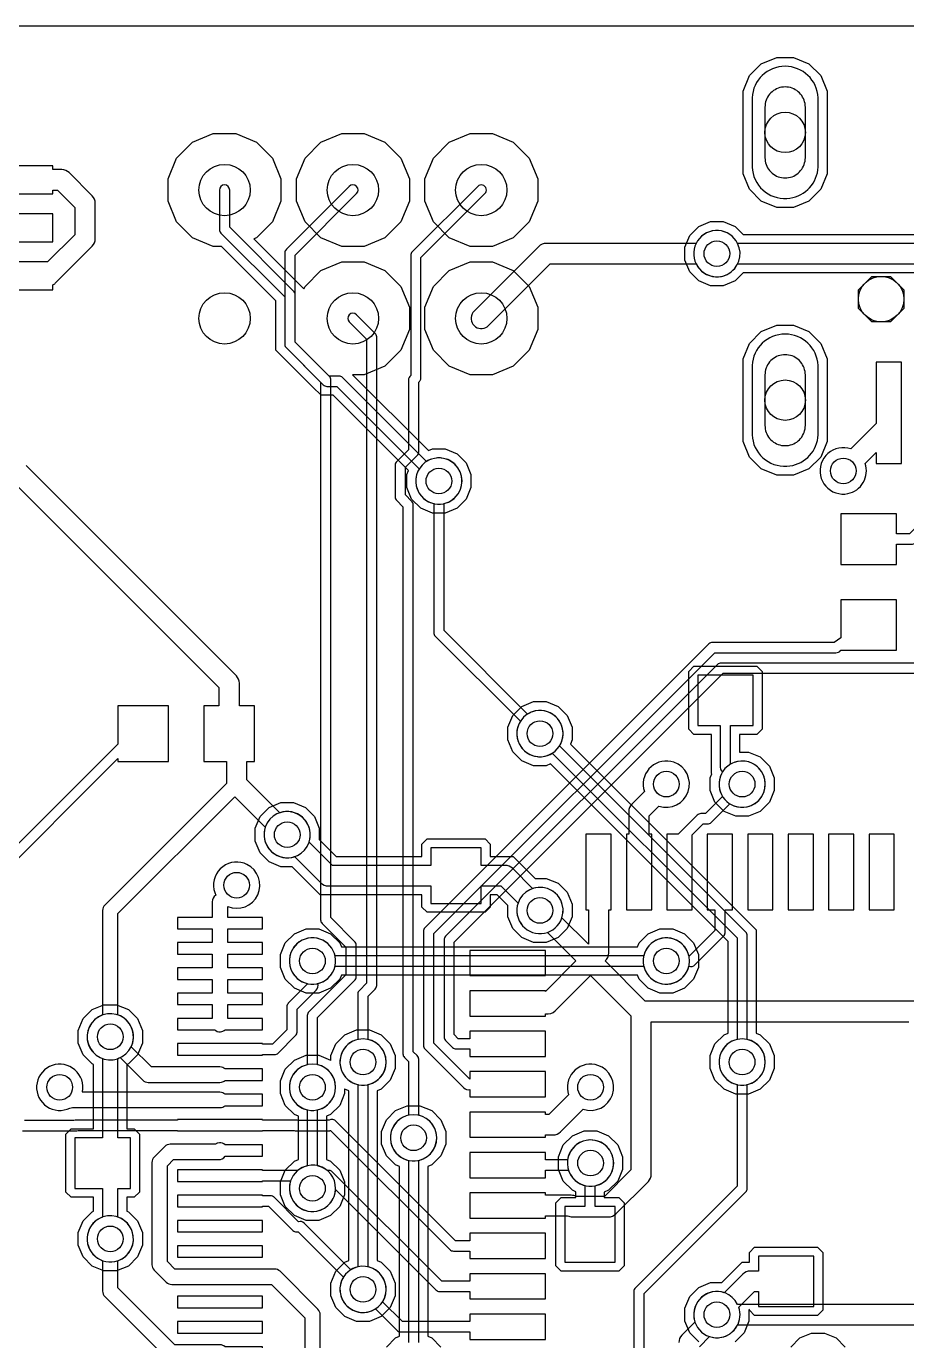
# Model space of a CAD drawing. Header units: millimetres. Extents: x 0 to 60, y 0 to 40.
# Drawn here: x 26.34 to 43.76, y 13.98 to 40 of the extents above; entities that cross this region are included whole.
import ezdxf

# ---------------------------------------------------------------- set-up
doc = ezdxf.new("R2010")
doc.units = ezdxf.units.MM

msp = doc.modelspace()

# ---------------------------------------------------------------- linework, layer by layer
at = {"layer": '16_copper'}
for points in [[(58.5, 40.001), (1.5, 40.001)], [(50.983, 35.119), (40.517, 35.119), (40.517, 35.119), (40.517, 35.119), (40.359, 34.962), (40.126, 34.865), (39.874, 34.865), (39.641, 34.962), (39.462, 35.141), (39.365, 35.374), (39.365, 35.626), (39.462, 35.859), (39.641, 36.038), (39.874, 36.135), (40.126, 36.135), (40.359, 36.038), (40.517, 35.881), (40.517, 35.881), (40.517, 35.881), (50.983, 35.881)], [(33.462, 13.859), (33.641, 14.038), (33.721, 14.071), (33.721, 14.071), (33.721, 14.072), (33.721, 17.428), (33.721, 17.429), (33.721, 17.429), (33.641, 17.462), (33.462, 17.641), (33.365, 17.874), (33.365, 18.126), (33.462, 18.359), (33.641, 18.538), (33.874, 18.635), (34.126, 18.635), (34.359, 18.538), (34.538, 18.359), (34.635, 18.126), (34.635, 17.874), (34.538, 17.641), (34.359, 17.462), (34.279, 17.429), (34.279, 17.429), (34.279, 17.428), (34.279, 17.428), (34.279, 17.428), (34.279, 14.072), (34.279, 14.071), (34.279, 14.071), (34.359, 14.038), (34.538, 13.859)], [(39.641, 13.962), (39.462, 14.141), (39.365, 14.374), (39.365, 14.626), (39.462, 14.859), (39.641, 15.038), (39.874, 15.135), (40.096, 15.135), (40.096, 15.135), (40.097, 15.135), (40.502, 15.541), (40.642, 15.541), (40.643, 15.541), (40.643, 15.541), (40.643, 15.541), (40.643, 15.733), (40.747, 15.837), (41.993, 15.837), (42.097, 15.733), (42.097, 14.587), (41.993, 14.483), (40.747, 14.483), (40.643, 14.587), (40.643, 14.603), (40.643, 14.603), (40.643, 14.604), (40.642, 14.604), (40.642, 14.604), (40.642, 14.604), (40.642, 14.604), (40.635, 14.597), (40.635, 14.596), (40.635, 14.596), (40.635, 14.596), (40.635, 14.596), (40.635, 14.374), (40.538, 14.141), (40.359, 13.962)], [(41.462, 13.859), (41.641, 14.038), (41.874, 14.135), (42.126, 14.135), (42.359, 14.038), (42.538, 13.859)]]:
    msp.add_lwpolyline(points, dxfattribs=at)
for points in [[(41.185, 36.415), (40.879, 36.541), (40.645, 36.775), (40.519, 37.081), (40.519, 38.719), (40.645, 39.025), (40.879, 39.259), (41.185, 39.385), (41.515, 39.385), (41.821, 39.259), (42.055, 39.025), (42.181, 38.719), (42.181, 37.081), (42.055, 36.775), (41.821, 36.541), (41.515, 36.415)], [(34.374, 30.365), (34.141, 30.462), (33.962, 30.641), (33.865, 30.874), (33.865, 31.126), (33.899, 31.206), (33.899, 31.207), (33.899, 31.207), (32.409, 32.696), (32.409, 32.696), (32.409, 32.696), (32.409, 32.696), (32.409, 32.696), (32.169, 32.696), (32.005, 32.86), (31.44, 33.425), (31.44, 33.425), (31.276, 33.589), (31.276, 34.569), (31.276, 34.569), (31.276, 34.569), (30.203, 35.643), (30.203, 35.643), (30.203, 35.643), (30.203, 35.643), (30.203, 35.643), (30.038, 35.643), (29.627, 35.813), (29.313, 36.127), (29.143, 36.538), (29.143, 36.982), (29.313, 37.393), (29.627, 37.707), (30.038, 37.877), (30.482, 37.877), (30.893, 37.707), (31.207, 37.393), (31.377, 36.982), (31.377, 36.538), (31.207, 36.127), (30.893, 35.813), (30.843, 35.792), (30.843, 35.792), (30.843, 35.792), (30.843, 35.792), (30.843, 35.792), (30.843, 35.792), (30.843, 35.792), (30.843, 35.792), (30.843, 35.792), (30.843, 35.792), (31.671, 34.964), (31.832, 34.803), (31.832, 34.803), (31.832, 34.803), (31.832, 34.803), (31.832, 34.803), (31.832, 34.803), (31.832, 34.803), (31.853, 34.853), (32.167, 35.167), (32.578, 35.337), (33.022, 35.337), (33.433, 35.167), (33.747, 34.853), (33.917, 34.442), (33.917, 33.998), (33.747, 33.587), (33.433, 33.273), (33.022, 33.103), (32.793, 33.103), (32.793, 33.103), (32.792, 33.103), (32.792, 33.103), (32.792, 33.102), (32.792, 33.102), (32.792, 33.102), (34.293, 31.601), (34.293, 31.601), (34.294, 31.601), (34.374, 31.635), (34.626, 31.635), (34.859, 31.538), (35.038, 31.359), (35.135, 31.126), (35.135, 30.874), (35.038, 30.641), (34.859, 30.462), (34.626, 30.365)], [(32.578, 35.643), (32.167, 35.813), (31.853, 36.127), (31.683, 36.538), (31.683, 36.982), (31.853, 37.393), (32.167, 37.707), (32.578, 37.877), (33.022, 37.877), (33.433, 37.707), (33.747, 37.393), (33.917, 36.982), (33.917, 36.538), (33.747, 36.127), (33.433, 35.813), (33.022, 35.643)], [(35.118, 35.643), (34.707, 35.813), (34.393, 36.127), (34.223, 36.538), (34.223, 36.982), (34.393, 37.393), (34.707, 37.707), (35.118, 37.877), (35.562, 37.877), (35.973, 37.707), (36.287, 37.393), (36.457, 36.982), (36.457, 36.538), (36.287, 36.127), (35.973, 35.813), (35.562, 35.643)], [(35.118, 33.103), (34.707, 33.273), (34.393, 33.587), (34.223, 33.998), (34.223, 34.442), (34.393, 34.853), (34.707, 35.167), (35.118, 35.337), (35.562, 35.337), (35.973, 35.167), (36.287, 34.853), (36.457, 34.442), (36.457, 33.998), (36.287, 33.587), (35.973, 33.273), (35.562, 33.103)], [(43.064, 34.15), (42.8, 34.414), (42.8, 34.786), (43.064, 35.05), (43.436, 35.05), (43.7, 34.786), (43.7, 34.414), (43.436, 34.15)], [(41.185, 31.115), (40.879, 31.241), (40.645, 31.475), (40.519, 31.781), (40.519, 33.419), (40.645, 33.725), (40.879, 33.959), (41.185, 34.085), (41.515, 34.085), (41.821, 33.959), (42.055, 33.725), (42.181, 33.419), (42.181, 31.781), (42.055, 31.475), (41.821, 31.241), (41.515, 31.115)], [(40.374, 24.365), (40.141, 24.462), (39.962, 24.641), (39.865, 24.874), (39.865, 25.126), (39.899, 25.206), (39.899, 25.207), (39.899, 25.207), (39.891, 25.214), (39.891, 25.982), (39.891, 25.983), (39.891, 25.983), (39.891, 25.983), (39.547, 25.983), (39.443, 26.087), (39.443, 27.233), (39.547, 27.337), (40.793, 27.337), (40.897, 27.233), (40.897, 26.087), (40.793, 25.983), (40.449, 25.983), (40.449, 25.982), (40.449, 25.982), (40.449, 25.982), (40.449, 25.635), (40.449, 25.635), (40.449, 25.635), (40.449, 25.635), (40.626, 25.635), (40.859, 25.538), (41.038, 25.359), (41.135, 25.126), (41.135, 24.874), (41.038, 24.641), (40.859, 24.462), (40.626, 24.365)], [(40.374, 18.865), (40.141, 18.962), (39.962, 19.141), (39.865, 19.374), (39.865, 19.626), (39.962, 19.859), (40.141, 20.038), (40.221, 20.071), (40.221, 20.071), (40.221, 20.072), (40.221, 21.884), (40.221, 21.884), (40.221, 21.885), (36.707, 25.399), (36.707, 25.399), (36.706, 25.399), (36.626, 25.365), (36.374, 25.365), (36.141, 25.462), (35.962, 25.641), (35.865, 25.874), (35.865, 26.126), (35.962, 26.359), (36.141, 26.538), (36.374, 26.635), (36.626, 26.635), (36.859, 26.538), (37.038, 26.359), (37.135, 26.126), (37.135, 25.874), (37.101, 25.794), (37.101, 25.793), (37.101, 25.793), (40.615, 22.279), (40.779, 22.116), (40.779, 20.072), (40.779, 20.071), (40.779, 20.071), (40.859, 20.038), (41.038, 19.859), (41.135, 19.626), (41.135, 19.374), (41.038, 19.141), (40.859, 18.962), (40.626, 18.865)], [(36.374, 21.865), (36.141, 21.962), (35.962, 22.141), (35.865, 22.374), (35.865, 22.596), (35.865, 22.596), (35.865, 22.597), (35.653, 22.809), (35.652, 22.809), (35.652, 22.809), (35.518, 22.809), (35.517, 22.809), (35.517, 22.809), (35.517, 22.809), (35.517, 22.567), (35.413, 22.463), (34.267, 22.463), (34.163, 22.567), (34.163, 22.809), (34.162, 22.809), (34.162, 22.809), (34.162, 22.809), (32.152, 22.809), (31.597, 23.365), (31.596, 23.365), (31.596, 23.365), (31.374, 23.365), (31.141, 23.462), (30.962, 23.641), (30.865, 23.874), (30.865, 24.126), (30.962, 24.359), (31.141, 24.538), (31.374, 24.635), (31.626, 24.635), (31.859, 24.538), (32.038, 24.359), (32.135, 24.126), (32.135, 23.904), (32.135, 23.904), (32.135, 23.903), (32.467, 23.571), (32.468, 23.571), (32.468, 23.571), (34.162, 23.571), (34.163, 23.571), (34.163, 23.571), (34.163, 23.571), (34.163, 23.813), (34.267, 23.917), (35.413, 23.917), (35.517, 23.813), (35.517, 23.571), (35.518, 23.571), (35.518, 23.571), (35.518, 23.571), (35.968, 23.571), (36.403, 23.135), (36.404, 23.135), (36.404, 23.135), (36.626, 23.135), (36.859, 23.038), (37.038, 22.859), (37.135, 22.626), (37.135, 22.374), (37.038, 22.141), (36.859, 21.962), (36.626, 21.865)], [(31.874, 20.865), (31.641, 20.962), (31.462, 21.141), (31.365, 21.374), (31.365, 21.626), (31.462, 21.859), (31.641, 22.038), (31.874, 22.135), (32.126, 22.135), (32.359, 22.038), (32.538, 21.859), (32.571, 21.779), (32.571, 21.779), (32.572, 21.779), (38.428, 21.779), (38.429, 21.779), (38.429, 21.779), (38.462, 21.859), (38.641, 22.038), (38.874, 22.135), (39.126, 22.135), (39.359, 22.038), (39.538, 21.859), (39.635, 21.626), (39.635, 21.374), (39.538, 21.141), (39.359, 20.962), (39.126, 20.865), (38.874, 20.865), (38.641, 20.962), (38.462, 21.141), (38.429, 21.221), (38.429, 21.221), (38.428, 21.221), (32.572, 21.221), (32.571, 21.221), (32.571, 21.221), (32.538, 21.141), (32.359, 20.962), (32.126, 20.865)], [(27.874, 15.365), (27.641, 15.462), (27.462, 15.641), (27.365, 15.874), (27.365, 16.126), (27.462, 16.359), (27.641, 16.538), (27.67, 16.55), (27.67, 16.55), (27.67, 16.551), (27.67, 16.822), (27.67, 16.823), (27.67, 16.823), (27.67, 16.823), (27.227, 16.823), (27.123, 16.927), (27.123, 18.073), (27.227, 18.177), (27.67, 18.177), (27.67, 18.178), (27.67, 18.178), (27.67, 18.178), (27.67, 19.449), (27.67, 19.45), (27.67, 19.45), (27.641, 19.462), (27.462, 19.641), (27.365, 19.874), (27.365, 20.126), (27.462, 20.359), (27.641, 20.538), (27.874, 20.635), (28.126, 20.635), (28.359, 20.538), (28.538, 20.359), (28.635, 20.126), (28.635, 19.874), (28.538, 19.641), (28.359, 19.462), (28.33, 19.45), (28.33, 19.45), (28.33, 19.449), (28.33, 18.178), (28.33, 18.177), (28.33, 18.177), (28.33, 18.177), (28.473, 18.177), (28.577, 18.073), (28.577, 16.927), (28.473, 16.823), (28.33, 16.823), (28.33, 16.822), (28.33, 16.822), (28.33, 16.822), (28.33, 16.551), (28.33, 16.55), (28.33, 16.55), (28.359, 16.538), (28.538, 16.359), (28.635, 16.126), (28.635, 15.874), (28.538, 15.641), (28.359, 15.462), (28.126, 15.365)], [(32.874, 14.365), (32.641, 14.462), (32.462, 14.641), (32.365, 14.874), (32.365, 15.126), (32.462, 15.359), (32.641, 15.538), (32.721, 15.571), (32.721, 15.571), (32.721, 15.572), (32.721, 15.572), (32.721, 15.572), (32.721, 18.928), (32.721, 18.929), (32.721, 18.929), (32.641, 18.962), (32.635, 18.967), (32.635, 18.967), (32.635, 18.967), (32.635, 18.967), (32.635, 18.967), (32.635, 18.967), (32.635, 18.967), (32.635, 18.874), (32.538, 18.641), (32.359, 18.462), (32.279, 18.429), (32.279, 18.429), (32.279, 18.428), (32.279, 17.572), (32.279, 17.571), (32.279, 17.571), (32.359, 17.538), (32.538, 17.359), (32.635, 17.126), (32.635, 16.874), (32.538, 16.641), (32.359, 16.462), (32.126, 16.365), (31.874, 16.365), (31.641, 16.462), (31.462, 16.641), (31.365, 16.874), (31.365, 17.126), (31.462, 17.359), (31.641, 17.538), (31.721, 17.571), (31.721, 17.571), (31.721, 17.572), (31.721, 18.428), (31.721, 18.429), (31.721, 18.429), (31.641, 18.462), (31.462, 18.641), (31.365, 18.874), (31.365, 19.126), (31.462, 19.359), (31.641, 19.538), (31.874, 19.635), (32.126, 19.635), (32.359, 19.538), (32.365, 19.533), (32.365, 19.533), (32.365, 19.533), (32.365, 19.533), (32.365, 19.533), (32.365, 19.533), (32.365, 19.533), (32.365, 19.626), (32.462, 19.859), (32.641, 20.038), (32.874, 20.135), (33.126, 20.135), (33.359, 20.038), (33.538, 19.859), (33.635, 19.626), (33.635, 19.374), (33.538, 19.141), (33.359, 18.962), (33.279, 18.929), (33.279, 18.929), (33.279, 18.929), (33.279, 18.928), (33.279, 15.572), (33.279, 15.571), (33.279, 15.571), (33.359, 15.538), (33.538, 15.359), (33.635, 15.126), (33.635, 14.874), (33.538, 14.641), (33.359, 14.462), (33.126, 14.365)], [(36.917, 15.363), (36.813, 15.467), (36.813, 16.713), (36.917, 16.817), (37.211, 16.817), (37.211, 16.818), (37.211, 16.818), (37.211, 16.818), (37.211, 16.933), (37.211, 16.933), (37.211, 16.933), (37.141, 16.962), (36.962, 17.141), (36.865, 17.374), (36.865, 17.626), (36.962, 17.859), (37.141, 18.038), (37.374, 18.135), (37.626, 18.135), (37.859, 18.038), (38.038, 17.859), (38.135, 17.626), (38.135, 17.374), (38.038, 17.141), (37.859, 16.962), (37.769, 16.925), (37.769, 16.924), (37.769, 16.924), (37.769, 16.818), (37.769, 16.817), (37.769, 16.817), (37.769, 16.817), (38.063, 16.817), (38.167, 16.713), (38.167, 15.467), (38.063, 15.363)]]:
    msp.add_lwpolyline(points, close=True, dxfattribs=at)
for points in [[(41.446, 36.598, 0.357806), (42.004, 37.214), (42.004, 38.586, 0.95208), (40.696, 38.586), (40.696, 37.214), (40.702, 37.15), (40.715, 37.087), (40.733, 37.025), (40.758, 36.966), (40.788, 36.909), (40.824, 36.856), (40.865, 36.806), (40.91, 36.761), (40.96, 36.72), (41.013, 36.684), (41.07, 36.654), (41.129, 36.629), (41.191, 36.611), (41.254, 36.598), (41.318, 36.592), (41.382, 36.592)], [(34.589, 30.551, 1), (34.411, 31.449), (34.353, 31.434, 0.058623), (34.256, 31.387), (32.596, 33.047, 0.198912), (32.525, 33.077), (32.327, 33.077), (31.657, 33.747), (31.657, 34.685, 0.198912), (31.627, 34.757), (30.362, 36.022), (30.362, 36.76, 1), (30.158, 36.76), (30.158, 35.98, 0.198912), (30.188, 35.908), (31.454, 34.643), (31.454, 33.704, 0.198912), (31.484, 33.633), (32.213, 32.904, 0.198912), (32.284, 32.874), (32.483, 32.874), (34.113, 31.244), (34.089, 31.203), (34.066, 31.147), (34.051, 31.089), (34.043, 31.03), (34.043, 30.97), (34.051, 30.911), (34.066, 30.853), (34.089, 30.797), (34.119, 30.745), (34.156, 30.698), (34.198, 30.656), (34.245, 30.619), (34.297, 30.589), (34.353, 30.566), (34.411, 30.551), (34.47, 30.543), (34.53, 30.543)], [(41.446, 31.298, 0.357806), (42.004, 31.914), (42.004, 33.286, 0.95208), (40.696, 33.286), (40.696, 31.914), (40.702, 31.85), (40.715, 31.787), (40.733, 31.725), (40.758, 31.666), (40.788, 31.609), (40.824, 31.556), (40.865, 31.506), (40.91, 31.461), (40.96, 31.42), (41.013, 31.384), (41.07, 31.354), (41.129, 31.329), (41.191, 31.311), (41.254, 31.298), (41.318, 31.292), (41.382, 31.292)], [(40.589, 24.551, 1), (40.411, 25.449), (40.353, 25.434), (40.297, 25.411), (40.272, 25.396), (40.272, 26.16), (40.72, 26.16), (40.72, 27.16), (39.62, 27.16), (39.62, 26.16), (40.068, 26.16), (40.068, 25.33, 0.251434), (40.113, 25.244), (40.089, 25.203), (40.066, 25.147), (40.051, 25.089), (40.043, 25.03), (40.043, 24.97), (40.051, 24.911), (40.066, 24.853), (40.089, 24.797), (40.119, 24.745), (40.156, 24.698), (40.198, 24.656), (40.245, 24.619), (40.297, 24.589), (40.353, 24.566), (40.411, 24.551), (40.47, 24.543), (40.53, 24.543)], [(40.589, 19.051, 0.809204), (40.602, 19.946), (40.602, 22, 0.198912), (40.572, 22.072), (36.887, 25.756, 0.986304), (36.119, 26.255), (36.089, 26.203, 0.75643), (36.744, 25.613), (40.398, 21.958), (40.398, 19.946), (40.353, 19.934), (40.297, 19.911), (40.245, 19.881), (40.198, 19.844), (40.156, 19.802), (40.119, 19.755), (40.089, 19.703), (40.066, 19.647), (40.051, 19.589), (40.043, 19.53), (40.043, 19.47), (40.051, 19.411), (40.066, 19.353), (40.089, 19.297), (40.119, 19.245), (40.156, 19.198), (40.198, 19.156), (40.245, 19.119), (40.297, 19.089), (40.353, 19.066), (40.411, 19.051), (40.47, 19.043), (40.53, 19.043)], [(36.589, 22.051, 1), (36.411, 22.949), (36.353, 22.934), (35.954, 23.334, 0.198912), (35.81, 23.393), (35.34, 23.393), (35.34, 23.74), (34.34, 23.74), (34.34, 23.393), (32.394, 23.393), (31.934, 23.853, 0.999306), (31.066, 24.147), (31.051, 24.089, 0.576888), (31.647, 23.566), (32.166, 23.046, 0.198912), (32.31, 22.987), (34.34, 22.987), (34.34, 22.64), (35.34, 22.64), (35.34, 22.987), (35.726, 22.987), (36.066, 22.647), (36.051, 22.589), (36.043, 22.53), (36.043, 22.47), (36.051, 22.411), (36.066, 22.353), (36.089, 22.297), (36.119, 22.245), (36.156, 22.198), (36.198, 22.156), (36.245, 22.119), (36.297, 22.089), (36.353, 22.066), (36.411, 22.051), (36.47, 22.043), (36.53, 22.043)], [(32.089, 21.051, 0.295833), (32.446, 21.398), (38.554, 21.398, 0.986305), (39.449, 21.589), (39.434, 21.647, 0.75643), (38.554, 21.602), (32.446, 21.602), (32.434, 21.647), (32.411, 21.703), (32.381, 21.755), (32.344, 21.802), (32.302, 21.844), (32.255, 21.881), (32.203, 21.911), (32.147, 21.934), (32.089, 21.949), (32.03, 21.957), (31.97, 21.957), (31.911, 21.949), (31.853, 21.934), (31.797, 21.911), (31.745, 21.881), (31.698, 21.844), (31.656, 21.802), (31.619, 21.755), (31.589, 21.703), (31.566, 21.647), (31.551, 21.589), (31.543, 21.53), (31.543, 21.47), (31.551, 21.411), (31.566, 21.353), (31.589, 21.297), (31.619, 21.245), (31.656, 21.198), (31.698, 21.156), (31.745, 21.119), (31.797, 21.089), (31.853, 21.066), (31.911, 21.051), (31.97, 21.043), (32.03, 21.043)], [(28.089, 15.551, 0.762538), (28.152, 16.432), (28.152, 17), (28.4, 17), (28.4, 18), (28.152, 18), (28.152, 19.568, 0.993977), (27.853, 20.434), (27.797, 20.411, 0.663819), (27.848, 19.568), (27.848, 18), (27.3, 18), (27.3, 17), (27.848, 17), (27.848, 16.432), (27.797, 16.411), (27.745, 16.381), (27.698, 16.344), (27.656, 16.302), (27.619, 16.255), (27.589, 16.203), (27.566, 16.147), (27.551, 16.089), (27.543, 16.03), (27.543, 15.97), (27.551, 15.911), (27.566, 15.853), (27.589, 15.797), (27.619, 15.745), (27.656, 15.698), (27.698, 15.656), (27.745, 15.619), (27.797, 15.589), (27.853, 15.566), (27.911, 15.551), (27.97, 15.543), (28.03, 15.543)], [(33.089, 14.551, 0.809204), (33.102, 15.446), (33.102, 19.054, 0.986305), (32.911, 19.949), (32.853, 19.934, 0.75643), (32.898, 19.054), (32.898, 15.446), (32.853, 15.434), (32.797, 15.411), (32.745, 15.381), (32.698, 15.344), (32.656, 15.302), (32.619, 15.255), (32.589, 15.203), (32.566, 15.147), (32.551, 15.089), (32.543, 15.03), (32.543, 14.97), (32.551, 14.911), (32.566, 14.853), (32.589, 14.797), (32.619, 14.745), (32.656, 14.698), (32.698, 14.656), (32.745, 14.619), (32.797, 14.589), (32.853, 14.566), (32.911, 14.551), (32.97, 14.543), (33.03, 14.543)], [(32.089, 16.551, 0.809204), (32.102, 17.446), (32.102, 18.554, 0.986305), (31.911, 19.449), (31.853, 19.434, 0.75643), (31.898, 18.554), (31.898, 17.446), (31.853, 17.434), (31.797, 17.411), (31.745, 17.381), (31.698, 17.344), (31.656, 17.302), (31.619, 17.255), (31.589, 17.203), (31.566, 17.147), (31.551, 17.089), (31.543, 17.03), (31.543, 16.97), (31.551, 16.911), (31.566, 16.853), (31.589, 16.797), (31.619, 16.745), (31.656, 16.698), (31.698, 16.656), (31.745, 16.619), (31.797, 16.589), (31.853, 16.566), (31.911, 16.551), (31.97, 16.543), (32.03, 16.543)], [(37.99, 16.64), (37.592, 16.64), (37.592, 17.051, 0.997508), (37.411, 17.949), (37.353, 17.934, 0.747574), (37.388, 17.057), (37.388, 16.64), (36.99, 16.64), (36.99, 15.54), (37.99, 15.54)], [(40.089, 14.051, 0.452676), (40.434, 14.647), (40.744, 14.957), (40.82, 14.957), (40.82, 14.66), (41.92, 14.66), (41.92, 15.66), (40.82, 15.66), (40.82, 15.363), (40.66, 15.363, 0.198912), (40.516, 15.304), (40.147, 14.934), (40.089, 14.949), (40.03, 14.957), (39.97, 14.957), (39.911, 14.949), (39.853, 14.934), (39.797, 14.911), (39.745, 14.881), (39.698, 14.844), (39.656, 14.802), (39.619, 14.755), (39.589, 14.703), (39.566, 14.647), (39.551, 14.589), (39.543, 14.53), (39.543, 14.47), (39.551, 14.411), (39.566, 14.353), (39.589, 14.297), (39.619, 14.245), (39.656, 14.198), (39.698, 14.156), (39.745, 14.119), (39.797, 14.089), (39.853, 14.066), (39.911, 14.051), (39.97, 14.043), (40.03, 14.043)]]:
    msp.add_lwpolyline(points, format="xyb", close=True, dxfattribs=at)
for points in [[(51.089, 35.703), (40.411, 35.703), (40.381, 35.755), (40.344, 35.802), (40.302, 35.844), (40.255, 35.881), (40.203, 35.911), (40.147, 35.934), (40.089, 35.949), (40.03, 35.957), (39.97, 35.957), (39.911, 35.949), (39.853, 35.934), (39.797, 35.911), (39.745, 35.881), (39.698, 35.844), (39.656, 35.802), (39.619, 35.755), (39.589, 35.703), (39.566, 35.647), (39.551, 35.589), (39.543, 35.53), (39.543, 35.47), (39.551, 35.411), (39.566, 35.353), (39.589, 35.297), (39.619, 35.245), (39.656, 35.198), (39.698, 35.156), (39.745, 35.119), (39.797, 35.089), (39.853, 35.066), (39.911, 35.051), (39.97, 35.043), (40.03, 35.043), (40.089, 35.051, 0.232801), (40.411, 35.297), (51.089, 35.297, 0.999305)], [(34.102, 13.946), (34.102, 17.554, 0.986305), (33.911, 18.449), (33.853, 18.434, 0.75643), (33.898, 17.554), (33.898, 13.946)]]:
    msp.add_lwpolyline(points, format="xyb", dxfattribs=at)
at = {"layer": '1_copper'}
for points in [[(41.446, 36.598, 0.357806), (42.004, 37.214), (42.004, 38.586, 0.95208), (40.696, 38.586), (40.696, 37.214), (40.702, 37.15), (40.715, 37.087), (40.733, 37.025), (40.758, 36.966), (40.788, 36.909), (40.824, 36.856), (40.865, 36.806), (40.91, 36.761), (40.96, 36.72), (41.013, 36.684), (41.07, 36.654), (41.129, 36.629), (41.191, 36.611), (41.254, 36.598), (41.318, 36.592), (41.382, 36.592)], [(32.089, 18.551, 0.809204), (32.102, 19.446), (32.102, 20.38), (32.834, 21.113, 0.198912), (32.864, 21.184), (32.864, 21.816, 0.198912), (32.834, 21.887), (32.364, 22.358), (32.364, 32.998, 0.198912), (32.334, 33.07), (31.657, 33.747), (31.657, 35.473), (32.872, 36.688, 1), (32.728, 36.832), (31.484, 35.587, 0.198912), (31.454, 35.515), (31.454, 33.704, 0.198912), (31.484, 33.633), (32.16, 32.956), (32.16, 22.316, 0.198912), (32.19, 22.244), (32.66, 21.774), (32.66, 21.226), (31.928, 20.494, 0.198912), (31.898, 20.422), (31.898, 19.446), (31.853, 19.434), (31.797, 19.411), (31.745, 19.381), (31.698, 19.344), (31.656, 19.302), (31.619, 19.255), (31.589, 19.203), (31.566, 19.147), (31.551, 19.089), (31.543, 19.03), (31.543, 18.97), (31.551, 18.911), (31.566, 18.853), (31.589, 18.797), (31.619, 18.745), (31.656, 18.698), (31.698, 18.656), (31.745, 18.619), (31.797, 18.589), (31.853, 18.566), (31.911, 18.551), (31.97, 18.543), (32.03, 18.543)], [(34.089, 17.551, 0.809204), (34.102, 18.446), (34.102, 19.554, 0.198912), (34.072, 19.626), (33.992, 19.705), (33.992, 30.532, 0.198912), (33.962, 30.604), (33.84, 30.726), (33.84, 31.274), (34.072, 31.506, 0.198912), (34.102, 31.578), (34.102, 32.958, 0.063101), (34.125, 32.982), (34.128, 32.988, 0.15072), (34.146, 33.045), (34.146, 35.423), (35.412, 36.688, 1), (35.268, 36.832), (33.973, 35.536, 0.198912), (33.943, 35.465), (33.943, 33.087, 0.252444), (33.898, 33), (33.898, 31.62), (33.666, 31.387, 0.198912), (33.636, 31.316), (33.636, 30.684, 0.198912), (33.666, 30.613), (33.789, 30.49), (33.789, 19.663, 0.198912), (33.819, 19.591), (33.898, 19.512), (33.898, 18.446), (33.853, 18.434), (33.797, 18.411), (33.745, 18.381), (33.698, 18.344), (33.656, 18.302), (33.619, 18.255), (33.589, 18.203), (33.566, 18.147), (33.551, 18.089), (33.543, 18.03), (33.543, 17.97), (33.551, 17.911), (33.566, 17.853), (33.589, 17.797), (33.619, 17.745), (33.656, 17.698), (33.698, 17.656), (33.745, 17.619), (33.797, 17.589), (33.853, 17.566), (33.911, 17.551), (33.97, 17.543), (34.03, 17.543)], [(35.36, 34.018, 0.173073), (35.484, 34.076), (36.704, 35.297), (39.589, 35.297, 0.999305), (40.411, 35.703), (40.381, 35.755, 0.576887), (39.589, 35.703), (36.62, 35.703, 0.198912), (36.476, 35.644), (35.196, 34.364), (35.173, 34.336), (35.156, 34.306), (35.144, 34.272), (35.138, 34.237), (35.138, 34.201), (35.144, 34.166), (35.156, 34.133), (35.174, 34.102), (35.197, 34.075), (35.225, 34.053), (35.256, 34.035), (35.29, 34.023), (35.325, 34.017)], [(33.089, 19.051, 0.809204), (33.102, 19.946), (33.102, 20.806), (33.24, 20.944, 0.198912), (33.27, 21.016), (33.27, 33.852, 0.198912), (33.24, 33.923), (32.872, 34.292, 1), (32.728, 34.148), (33.067, 33.81), (33.067, 21.058), (32.928, 20.919, 0.198912), (32.898, 20.848), (32.898, 19.946), (32.853, 19.934), (32.797, 19.911), (32.745, 19.881), (32.698, 19.844), (32.656, 19.802), (32.619, 19.755), (32.589, 19.703), (32.566, 19.647), (32.551, 19.589), (32.543, 19.53), (32.543, 19.47), (32.551, 19.411), (32.566, 19.353), (32.589, 19.297), (32.619, 19.245), (32.656, 19.198), (32.698, 19.156), (32.745, 19.119), (32.797, 19.089), (32.853, 19.066), (32.911, 19.051), (32.97, 19.043), (33.03, 19.043)], [(41.446, 31.298, 0.357806), (42.004, 31.914), (42.004, 33.286, 0.95208), (40.696, 33.286), (40.696, 31.914), (40.702, 31.85), (40.715, 31.787), (40.733, 31.725), (40.758, 31.666), (40.788, 31.609), (40.824, 31.556), (40.865, 31.506), (40.91, 31.461), (40.96, 31.42), (41.013, 31.384), (41.07, 31.354), (41.129, 31.329), (41.191, 31.311), (41.254, 31.298), (41.318, 31.292), (41.382, 31.292)], [(42.589, 30.751, 0.452676), (42.934, 31.347), (43.15, 31.563), (43.15, 31.35), (43.65, 31.35), (43.65, 33.35), (43.15, 33.35), (43.15, 32.137), (42.647, 31.634), (42.589, 31.649), (42.53, 31.657), (42.47, 31.657), (42.411, 31.649), (42.353, 31.634), (42.297, 31.611), (42.245, 31.581), (42.198, 31.544), (42.156, 31.502), (42.119, 31.455), (42.089, 31.403), (42.066, 31.347), (42.051, 31.289), (42.043, 31.23), (42.043, 31.17), (42.051, 31.111), (42.066, 31.053), (42.089, 30.997), (42.119, 30.945), (42.156, 30.898), (42.198, 30.856), (42.245, 30.819), (42.297, 30.789), (42.353, 30.766), (42.411, 30.751), (42.47, 30.743), (42.53, 30.743)], [(43.55, 29.748), (43.85, 29.748, 0.198912), (43.922, 29.778), (45.072, 30.928, 0.198912), (45.102, 31), (45.102, 31.35), (45.25, 31.35), (45.25, 33.35), (44.75, 33.35), (44.75, 31.35), (44.898, 31.35), (44.898, 31.042), (43.808, 29.952), (43.55, 29.952), (43.55, 30.35), (42.45, 30.35), (42.45, 29.35), (43.55, 29.35)], [(36.589, 25.551, 1), (36.411, 26.449), (36.353, 26.434, 0.058623), (36.256, 26.387), (34.602, 28.042), (34.602, 30.554, 0.986305), (34.411, 31.449), (34.353, 31.434, 0.75643), (34.398, 30.554), (34.398, 28, 0.198912), (34.428, 27.928), (36.113, 26.244), (36.089, 26.203), (36.066, 26.147), (36.051, 26.089), (36.043, 26.03), (36.043, 25.97), (36.051, 25.911), (36.066, 25.853), (36.089, 25.797), (36.119, 25.745), (36.156, 25.698), (36.198, 25.656), (36.245, 25.619), (36.297, 25.589), (36.353, 25.566), (36.411, 25.551), (36.47, 25.543), (36.53, 25.543)], [(36.61, 19.31), (35.11, 19.31), (35.11, 19.162), (34.398, 19.874), (34.398, 22.042), (39.958, 27.602), (42.35, 27.602, 0.279426), (42.452, 27.65), (43.55, 27.65), (43.55, 28.65), (42.45, 28.65), (42.45, 27.895), (42.318, 27.805), (39.916, 27.805, 0.198912), (39.844, 27.775), (34.225, 22.156, 0.198912), (34.195, 22.084), (34.195, 19.832, 0.198912), (34.225, 19.76), (34.997, 18.988, 0.302091), (35.11, 18.958), (35.11, 18.81), (36.61, 18.81)], [(38.71, 24.01), (38.663, 24.01), (38.663, 24.376), (38.853, 24.566, 0.999306), (39.147, 25.434), (39.089, 25.449, 0.576888), (38.566, 24.853), (38.316, 24.604, 0.198912), (38.257, 24.46), (38.257, 24.01), (38.21, 24.01), (38.21, 22.51), (38.71, 22.51)], [(39.51, 23.997), (39.726, 24.213), (39.815, 24.213, 0.198912), (39.887, 24.243), (40.256, 24.613, 0.986304), (40.755, 25.381), (40.703, 25.411, 0.75643), (40.113, 24.756), (39.773, 24.416), (39.684, 24.416, 0.198912), (39.612, 24.387), (39.235, 24.01), (39.01, 24.01), (39.01, 22.51), (39.51, 22.51)], [(39.089, 21.051, 0.267949), (39.434, 21.353), (39.446, 21.398, 0.329478), (39.572, 21.428), (40.132, 21.988, 0.198912), (40.162, 22.06), (40.162, 22.51), (40.31, 22.51), (40.31, 24.01), (39.81, 24.01), (39.81, 22.51), (39.958, 22.51), (39.958, 22.102), (39.458, 21.602), (39.446, 21.602), (39.434, 21.647), (39.411, 21.703), (39.381, 21.755), (39.344, 21.802), (39.302, 21.844), (39.255, 21.881), (39.203, 21.911), (39.147, 21.934), (39.089, 21.949), (39.03, 21.957), (38.97, 21.957), (38.911, 21.949), (38.853, 21.934), (38.797, 21.911), (38.745, 21.881), (38.698, 21.844), (38.656, 21.802), (38.619, 21.755), (38.589, 21.703), (38.566, 21.647), (38.551, 21.589), (38.543, 21.53), (38.543, 21.47), (38.551, 21.411), (38.566, 21.353), (38.589, 21.297), (38.619, 21.245), (38.656, 21.198), (38.698, 21.156), (38.745, 21.119), (38.797, 21.089), (38.853, 21.066), (38.911, 21.051), (38.97, 21.043), (39.03, 21.043)], [(30.208, 20.102, 0.116848), (30.27, 20.136), (31.009, 20.136), (31.009, 20.364), (30.323, 20.364), (30.323, 20.636), (31.009, 20.636), (31.009, 20.864), (30.323, 20.864), (30.323, 21.136), (31.009, 21.136), (31.009, 21.364), (30.323, 21.364), (30.323, 21.636), (31.009, 21.636), (31.009, 21.864), (30.323, 21.864), (30.323, 22.136), (31.009, 22.136), (31.009, 22.364), (30.323, 22.364), (30.323, 22.579, 0.970483), (30.703, 23.411), (30.647, 23.434, 0.621841), (30.066, 22.853), (30.087, 22.802, 0.257513), (30.018, 22.67), (30.018, 22.364), (29.332, 22.364), (29.332, 22.136), (30.018, 22.136), (30.018, 21.864), (29.332, 21.864), (29.332, 21.636), (30.018, 21.636), (30.018, 21.364), (29.332, 21.364), (29.332, 21.136), (30.018, 21.136), (30.018, 20.864), (29.332, 20.864), (29.332, 20.636), (30.018, 20.636), (30.018, 20.364), (29.332, 20.364), (29.332, 20.136), (30.07, 20.136), (30.09, 20.121), (30.117, 20.107), (30.147, 20.099), (30.178, 20.098)], [(31.009, 19.648), (31.25, 19.648, 0.198912), (31.322, 19.678), (31.665, 20.022, 0.198912), (31.695, 20.094), (31.695, 20.549), (32.072, 20.925, 0.335577), (32.102, 21.054), (32.147, 21.066, 1), (31.853, 21.934), (31.797, 21.911, 0.66818), (31.853, 21.066), (31.898, 21.054), (31.898, 21.039), (31.522, 20.663, 0.198912), (31.492, 20.591), (31.492, 20.136), (31.208, 19.852), (31.009, 19.852), (31.009, 19.864), (29.332, 19.864), (29.332, 19.636), (31.009, 19.636)], [(27.089, 18.551), (27.147, 18.566), (27.203, 18.589, 0.071664), (27.25, 18.598), (30.17, 18.598, 0.181171), (30.27, 18.636), (31.009, 18.636), (31.009, 18.864), (30.271, 18.864, 0.182362), (30.17, 18.902), (27.447, 18.902), (27.449, 18.911), (27.457, 18.97), (27.457, 19.03), (27.449, 19.089), (27.434, 19.147), (27.411, 19.203), (27.381, 19.255), (27.344, 19.302), (27.302, 19.344), (27.255, 19.381), (27.203, 19.411), (27.147, 19.434), (27.089, 19.449), (27.03, 19.457), (26.97, 19.457), (26.911, 19.449), (26.853, 19.434), (26.797, 19.411), (26.745, 19.381), (26.698, 19.344), (26.656, 19.302), (26.619, 19.255), (26.589, 19.203), (26.566, 19.147), (26.551, 19.089), (26.543, 19.03), (26.543, 18.97), (26.551, 18.911), (26.566, 18.853), (26.589, 18.797), (26.619, 18.745), (26.656, 18.698), (26.698, 18.656), (26.745, 18.619), (26.797, 18.589), (26.853, 18.566), (26.911, 18.551), (26.97, 18.543), (27.03, 18.543)], [(36.61, 18.057), (36.76, 18.057, 0.198912), (36.904, 18.116), (37.353, 18.566, 0.999306), (37.647, 19.434), (37.589, 19.449, 0.576888), (37.066, 18.853), (36.676, 18.463), (36.61, 18.463), (36.61, 18.51), (35.11, 18.51), (35.11, 18.01), (36.61, 18.01)], [(37.589, 17.051, 1), (37.411, 17.949), (37.353, 17.934, 0.284418), (37.047, 17.562), (36.61, 17.562), (36.61, 17.71), (35.11, 17.71), (35.11, 17.21), (36.61, 17.21), (36.61, 17.358), (37.065, 17.358), (37.066, 17.353), (37.089, 17.297), (37.119, 17.245), (37.156, 17.198), (37.198, 17.156), (37.245, 17.119), (37.297, 17.089), (37.353, 17.066), (37.411, 17.051), (37.47, 17.043), (37.53, 17.043)], [(36.61, 15.31), (35.11, 15.31), (35.11, 15.162), (34.557, 15.162), (32.397, 17.322, 0.279396), (32.293, 17.352), (32.255, 17.381, 0.332357), (31.707, 17.352), (31.009, 17.352), (31.009, 17.364), (29.332, 17.364), (29.332, 17.136), (31.009, 17.136), (31.009, 17.148), (31.567, 17.148, 0.937847), (32.411, 16.797), (32.434, 16.853, 0.067635), (32.457, 16.974), (34.443, 14.988, 0.198912), (34.515, 14.958), (35.11, 14.958), (35.11, 14.81), (36.61, 14.81)], [(36.61, 14.51), (35.11, 14.51), (35.11, 14.362), (34.334, 14.362, 0.045623), (34.316, 14.364), (33.78, 14.364), (33.387, 14.756, 0.797861), (32.756, 15.387), (31.834, 16.31, 0.288092), (31.726, 16.34), (31.244, 16.822, 0.198912), (31.172, 16.852), (31.009, 16.852), (31.009, 16.864), (29.332, 16.864), (29.332, 16.636), (31.009, 16.636), (31.009, 16.648), (31.13, 16.648), (31.613, 16.166, 0.198912), (31.684, 16.136), (31.72, 16.136), (32.613, 15.244, 0.797861), (33.244, 14.613), (33.666, 14.19, 0.198912), (33.738, 14.16), (34.299, 14.16, 0.046469), (34.318, 14.158), (35.11, 14.158), (35.11, 14.01), (36.61, 14.01)], [(30.201, 13.601, 0.12929), (30.27, 13.636), (31.009, 13.636), (31.009, 13.864), (30.271, 13.864, 0.182362), (30.17, 13.902), (29.278, 13.902), (28.152, 15.028), (28.152, 15.568, 0.993977), (27.853, 16.434), (27.797, 16.411, 0.663819), (27.848, 15.568), (27.848, 14.965, 0.198912), (27.892, 14.857), (29.107, 13.642, 0.198912), (29.215, 13.598), (30.17, 13.598)]]:
    msp.add_lwpolyline(points, format="xyb", close=True, dxfattribs=at)
for points in [[(26.136, 34.781), (26.864, 34.781), (26.864, 34.881, 0.073337), (26.912, 34.916), (27.644, 35.648, 0.198912), (27.703, 35.792), (27.703, 36.5, 0.198912), (27.644, 36.644), (27.184, 37.104, 0.198912), (27.04, 37.163), (26.864, 37.163), (26.864, 37.239), (25.391, 37.239)], [(26.106, 30.957), (30.147, 26.916), (30.147, 26.55), (29.85, 26.55), (29.85, 25.45), (30.297, 25.45), (30.297, 25.012), (27.892, 22.608, 0.198912), (27.848, 22.5), (27.848, 20.432, 0.993977), (28.147, 19.566), (28.198, 19.587), (28.642, 19.142, 0.198912), (28.75, 19.098), (30.17, 19.098), (30.201, 19.101, 0.12929), (30.27, 19.136), (31.009, 19.136), (31.009, 19.364), (30.271, 19.364, 0.182362), (30.17, 19.402), (28.813, 19.402), (28.413, 19.802, 0.445832), (28.152, 20.432), (28.152, 22.437), (30.464, 24.749), (31.066, 24.147, 0.999306), (31.934, 23.853), (31.949, 23.911, 0.576888), (31.353, 24.434), (30.703, 25.084), (30.703, 25.45), (30.85, 25.45), (30.85, 26.55), (30.553, 26.55), (30.553, 27, 0.198912), (30.494, 27.144), (26.334, 31.304, 0.198912)], [(44.8, 27.398), (40.084, 27.398, 0.198912), (40.012, 27.369), (34.631, 21.988, 0.198912), (34.602, 21.916), (34.602, 20, 0.198912), (34.631, 19.928), (34.771, 19.788, 0.198912), (34.843, 19.758), (35.11, 19.758), (35.11, 19.61), (36.61, 19.61), (36.61, 20.11), (35.11, 20.11), (35.11, 19.962), (34.885, 19.962), (34.805, 20.042), (34.805, 21.874), (40.126, 27.195), (44.85, 27.195, 0.234078)], [(25.602, 22.958), (28.15, 25.506), (28.15, 25.45), (29.15, 25.45), (29.15, 26.55), (28.15, 26.55), (28.15, 25.794), (25.428, 23.072, 0.198912)], [(43.916, 20.703), (38.584, 20.703), (37.787, 21.5, 0.228472), (37.863, 21.66), (37.863, 22.51), (37.91, 22.51), (37.91, 24.01), (37.41, 24.01), (37.41, 22.51), (37.457, 22.51), (37.457, 21.831), (36.934, 22.353, 0.999306), (36.066, 22.647), (36.051, 22.589, 0.576888), (36.647, 22.066), (37.213, 21.5), (36.61, 20.897), (36.61, 20.91), (35.11, 20.91), (35.11, 20.41), (36.61, 20.41), (36.61, 20.457, 0.262456), (36.804, 20.516), (37.5, 21.213), (38.297, 20.416), (38.297, 17.363), (37.774, 16.84), (37.213, 16.84, 0.121319), (37.119, 16.863), (36.61, 16.863), (36.61, 16.91), (35.11, 16.91), (35.11, 16.41), (36.61, 16.41), (36.61, 16.457), (37.048, 16.457, 0.109924), (37.142, 16.433), (37.858, 16.433, 0.198912), (38.001, 16.493), (38.644, 17.135, 0.198912), (38.703, 17.279), (38.703, 20.297), (43.797, 20.297)], [(38.562, 13.453), (38.562, 14.918), (40.572, 16.928, 0.198912), (40.602, 17), (40.602, 19.054, 0.986305), (40.411, 19.949), (40.353, 19.934, 0.75643), (40.398, 19.054), (40.398, 17.042), (38.388, 15.032, 0.198912), (38.358, 14.96), (38.358, 13.435, 0.72633)], [(26.262, 18.136), (27.316, 18.136, 0.11127), (27.363, 18.148), (29.332, 18.148), (29.332, 18.136), (31.009, 18.136), (31.009, 18.148), (31.638, 18.148, 0.10906), (31.684, 18.136), (32.316, 18.136, 0.04677), (32.334, 18.139), (32.341, 18.14, 0.029185), (32.359, 18.147), (34.718, 15.788, 0.198912), (34.789, 15.758), (35.11, 15.758), (35.11, 15.61), (36.61, 15.61), (36.61, 16.11), (35.11, 16.11), (35.11, 15.962), (34.832, 15.962), (32.471, 18.322, 0.36528), (32.328, 18.352), (32.321, 18.351, 0.097347), (32.28, 18.34), (31.719, 18.34, 0.12074), (31.672, 18.352), (31.009, 18.352), (31.009, 18.364), (29.332, 18.364), (29.332, 18.352), (27.328, 18.352, 0.122942), (27.28, 18.34), (26.304, 18.34)], [(32.152, 13.432), (32.152, 14.5, 0.198912), (32.108, 14.608), (31.358, 15.358, 0.198912), (31.25, 15.402), (29.278, 15.402), (29.129, 15.552), (29.129, 17.448), (29.248, 17.568), (30.14, 17.568, 0.255518), (30.272, 17.636), (31.009, 17.636), (31.009, 17.864), (30.271, 17.864, 0.201717), (30.159, 17.902), (30.129, 17.897, 0.077266), (30.08, 17.872), (29.185, 17.872, 0.198912), (29.077, 17.828), (28.869, 17.619, 0.198912), (28.824, 17.512), (28.824, 15.488, 0.198912), (28.869, 15.381), (29.107, 15.142, 0.198912), (29.215, 15.098), (31.187, 15.098), (31.848, 14.437), (31.848, 13.432, 0.445832)], [(45.955, 14.703), (40.411, 14.703, 0.935301), (39.566, 14.353), (39.307, 14.094, 0.198912), (39.247, 13.95)], [(39.654, 13.866), (39.853, 14.066, 0.375582), (40.411, 14.297), (46.361, 14.297)]]:
    msp.add_lwpolyline(points, format="xyb", dxfattribs=at)
for points in [[(25.391, 36.681), (26.864, 36.681), (26.864, 36.757), (26.956, 36.757), (27.297, 36.416), (27.297, 35.876), (26.76, 35.339), (25.391, 35.339)], [(25.391, 35.731), (26.864, 35.731), (26.864, 36.289), (25.391, 36.289)]]:
    msp.add_lwpolyline(points, dxfattribs=at)
for points in [[(41.11, 24.01), (40.61, 24.01), (40.61, 22.51), (41.11, 22.51)], [(41.91, 24.01), (41.41, 24.01), (41.41, 22.51), (41.91, 22.51)], [(42.71, 24.01), (42.21, 24.01), (42.21, 22.51), (42.71, 22.51)], [(43.51, 24.01), (43.01, 24.01), (43.01, 22.51), (43.51, 22.51)], [(36.61, 21.71), (35.11, 21.71), (35.11, 21.21), (36.61, 21.21)], [(31.009, 16.364), (29.332, 16.364), (29.332, 16.136), (31.009, 16.136)], [(31.009, 15.864), (29.332, 15.864), (29.332, 15.636), (31.009, 15.636)], [(31.009, 14.864), (29.332, 14.864), (29.332, 14.636), (31.009, 14.636)], [(31.009, 14.364), (29.332, 14.364), (29.332, 14.136), (31.009, 14.136)]]:
    msp.add_lwpolyline(points, close=True, dxfattribs=at)
at = {"layer": 'drills_NPTH'}
msp.add_circle((43.25, 34.6), 0.45, dxfattribs=at)
at = {"layer": 'drills_PTH'}
for centre, radius in [((41.35, 37.9), 0.4), ((30.26, 36.76), 0.508), ((32.8, 36.76), 0.508), ((35.34, 36.76), 0.508), ((30.26, 34.22), 0.508), ((32.8, 34.22), 0.508), ((35.34, 34.22), 0.508), ((41.35, 32.6), 0.4)]:
    msp.add_circle(centre, radius, dxfattribs=at)
at = {"layer": 'drills_via_1_16'}
for centre in [(40, 35.5), (34.5, 31), (42.5, 31.2), (36.5, 26), (39, 25), (40.5, 25), (31.5, 24), (30.5, 23), (36.5, 22.5), (32, 21.5), (39, 21.5), (28, 20), (33, 19.5), (40.5, 19.5), (27, 19), (32, 19), (37.5, 19), (34, 18), (37.5, 17.5), (32, 17), (28, 16), (33, 15), (40, 14.5)]:
    msp.add_circle(centre, 0.254, dxfattribs=at)
at = {"layer": 'holes'}
for points in [[(40.95, 37.4), (40.952, 37.365), (40.956, 37.331), (40.964, 37.296), (40.974, 37.263), (40.987, 37.231), (41.004, 37.2), (41.022, 37.171), (41.044, 37.143), (41.067, 37.117), (41.093, 37.094), (41.121, 37.072), (41.15, 37.054), (41.181, 37.037), (41.213, 37.024), (41.246, 37.014), (41.281, 37.006), (41.315, 37.002), (41.35, 37), (41.385, 37.002), (41.419, 37.006), (41.454, 37.014), (41.487, 37.024), (41.519, 37.037), (41.55, 37.054), (41.579, 37.072), (41.607, 37.094), (41.633, 37.117), (41.656, 37.143), (41.678, 37.171), (41.696, 37.2), (41.713, 37.231), (41.726, 37.263), (41.736, 37.296), (41.744, 37.331), (41.748, 37.365), (41.75, 37.4), (41.75, 38.4), (41.748, 38.435), (41.744, 38.469), (41.736, 38.504), (41.726, 38.537), (41.713, 38.569), (41.696, 38.6), (41.678, 38.629), (41.656, 38.657), (41.633, 38.683), (41.607, 38.706), (41.579, 38.728), (41.55, 38.746), (41.519, 38.763), (41.487, 38.776), (41.454, 38.786), (41.419, 38.794), (41.385, 38.798), (41.35, 38.8), (41.315, 38.798), (41.281, 38.794), (41.246, 38.786), (41.213, 38.776), (41.181, 38.763), (41.15, 38.746), (41.121, 38.728), (41.093, 38.706), (41.067, 38.683), (41.044, 38.657), (41.022, 38.629), (41.004, 38.6), (40.987, 38.569), (40.974, 38.537), (40.964, 38.504), (40.956, 38.469), (40.952, 38.435), (40.95, 38.4), (40.95, 37.4)], [(43.221, 34.15), (43.162, 34.158), (43.105, 34.173), (43.051, 34.196), (42.999, 34.225), (42.953, 34.261), (42.911, 34.303), (42.875, 34.349), (42.846, 34.401), (42.823, 34.455), (42.808, 34.512), (42.8, 34.571), (42.8, 34.629), (42.808, 34.688), (42.823, 34.745), (42.846, 34.799), (42.875, 34.851), (42.911, 34.897), (42.953, 34.939), (42.999, 34.975), (43.051, 35.004), (43.105, 35.027), (43.162, 35.042), (43.221, 35.05), (43.279, 35.05), (43.338, 35.042), (43.395, 35.027), (43.449, 35.004), (43.501, 34.975), (43.547, 34.939), (43.589, 34.897), (43.625, 34.851), (43.654, 34.799), (43.677, 34.745), (43.692, 34.688), (43.7, 34.629), (43.7, 34.571), (43.692, 34.512), (43.677, 34.455), (43.654, 34.401), (43.625, 34.349), (43.589, 34.303), (43.547, 34.261), (43.501, 34.225), (43.449, 34.196), (43.395, 34.173), (43.338, 34.158), (43.279, 34.15), (43.221, 34.15)], [(40.95, 32.1), (40.952, 32.065), (40.956, 32.031), (40.964, 31.996), (40.974, 31.963), (40.987, 31.931), (41.004, 31.9), (41.022, 31.871), (41.044, 31.843), (41.067, 31.817), (41.093, 31.794), (41.121, 31.772), (41.15, 31.754), (41.181, 31.737), (41.213, 31.724), (41.246, 31.714), (41.281, 31.706), (41.315, 31.702), (41.35, 31.7), (41.385, 31.702), (41.419, 31.706), (41.454, 31.714), (41.487, 31.724), (41.519, 31.737), (41.55, 31.754), (41.579, 31.772), (41.607, 31.794), (41.633, 31.817), (41.656, 31.843), (41.678, 31.871), (41.696, 31.9), (41.713, 31.931), (41.726, 31.963), (41.736, 31.996), (41.744, 32.031), (41.748, 32.065), (41.75, 32.1), (41.75, 33.1), (41.748, 33.135), (41.744, 33.169), (41.736, 33.204), (41.726, 33.237), (41.713, 33.269), (41.696, 33.3), (41.678, 33.329), (41.656, 33.357), (41.633, 33.383), (41.607, 33.406), (41.579, 33.428), (41.55, 33.446), (41.519, 33.463), (41.487, 33.476), (41.454, 33.486), (41.419, 33.494), (41.385, 33.498), (41.35, 33.5), (41.315, 33.498), (41.281, 33.494), (41.246, 33.486), (41.213, 33.476), (41.181, 33.463), (41.15, 33.446), (41.121, 33.428), (41.093, 33.406), (41.067, 33.383), (41.044, 33.357), (41.022, 33.329), (41.004, 33.3), (40.987, 33.269), (40.974, 33.237), (40.964, 33.204), (40.956, 33.169), (40.952, 33.135), (40.95, 33.1), (40.95, 32.1)]]:
    msp.add_lwpolyline(points, close=True, dxfattribs=at)
at = {"layer": 'outline'}
msp.add_lwpolyline([(60, 1.5), (60, 38.5), (59.994, 38.631), (59.977, 38.76), (59.949, 38.888), (59.91, 39.013), (59.859, 39.134), (59.799, 39.25), (59.729, 39.36), (59.649, 39.464), (59.561, 39.561), (59.464, 39.649), (59.36, 39.729), (59.25, 39.799), (59.134, 39.859), (59.013, 39.91), (58.888, 39.949), (58.76, 39.977), (58.631, 39.994), (58.5, 40), (1.5, 40)], dxfattribs=at)

doc.saveas('drawing.dxf')
